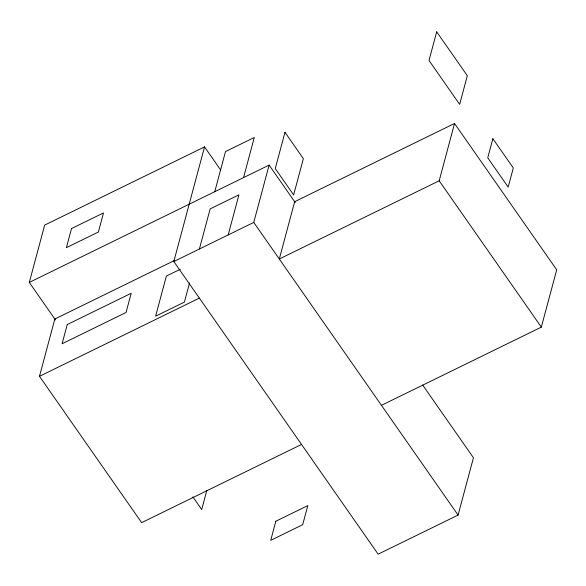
<?xml version="1.0" encoding="UTF-8"?>
<svg xmlns="http://www.w3.org/2000/svg" width="586" height="586" viewBox="0 0 586 586"><rect width="100%" height="100%" fill="white"/><g stroke="black" fill="none" stroke-linecap="round" stroke-linejoin="round"><path stroke-width="0.88" d="M55.494 319.941L29.3 282.423L44.661 225.112L204.536 146.896L220.775 170.16M301.526 444.437L141.644 522.646L39.482 376.315L54.842 319.004L174.547 260.448M422.623 384.973L473.444 457.761L458.084 515.079L378.146 554.18L173.822 261.524L204.536 146.896M189.542 282.921L184.4 302.105L155.62 316.184L166.373 276.065L180.349 269.23M199.401 249.006L210.154 208.894L238.934 194.816L228.181 234.935M214.762 191.695L225.507 151.576L254.287 137.498L243.542 177.617M173.822 261.524L253.76 222.416L269.12 165.106L295.315 202.624M206.821 490.431L201.701 509.534L192.875 496.884M454.538 123.478L294.663 201.687L279.302 258.997L439.185 180.788L454.538 123.478L556.7 269.809L541.339 327.12L381.464 405.329M29.3 282.423L269.12 165.106M39.482 376.315L199.365 298.106M439.185 180.788L541.339 327.12M253.76 222.416L458.084 515.079M71.514 228.569L66.394 247.673L98.367 232.034L103.488 212.93L71.514 228.569M67.243 324.556L62.101 343.755L126.056 312.47L131.198 293.271L67.243 324.556M284.979 132.304L275.252 168.6L293.637 194.94L303.365 158.645L284.979 132.304M275.838 521.232L270.717 540.336L302.691 524.69L307.811 505.586L275.838 521.232M436.687 31.82L429.011 60.475L459.658 104.374L467.335 75.719L436.687 31.82M492.863 138.721L487.75 157.824L508.179 187.088L513.299 167.984L492.863 138.721"/></g></svg>
